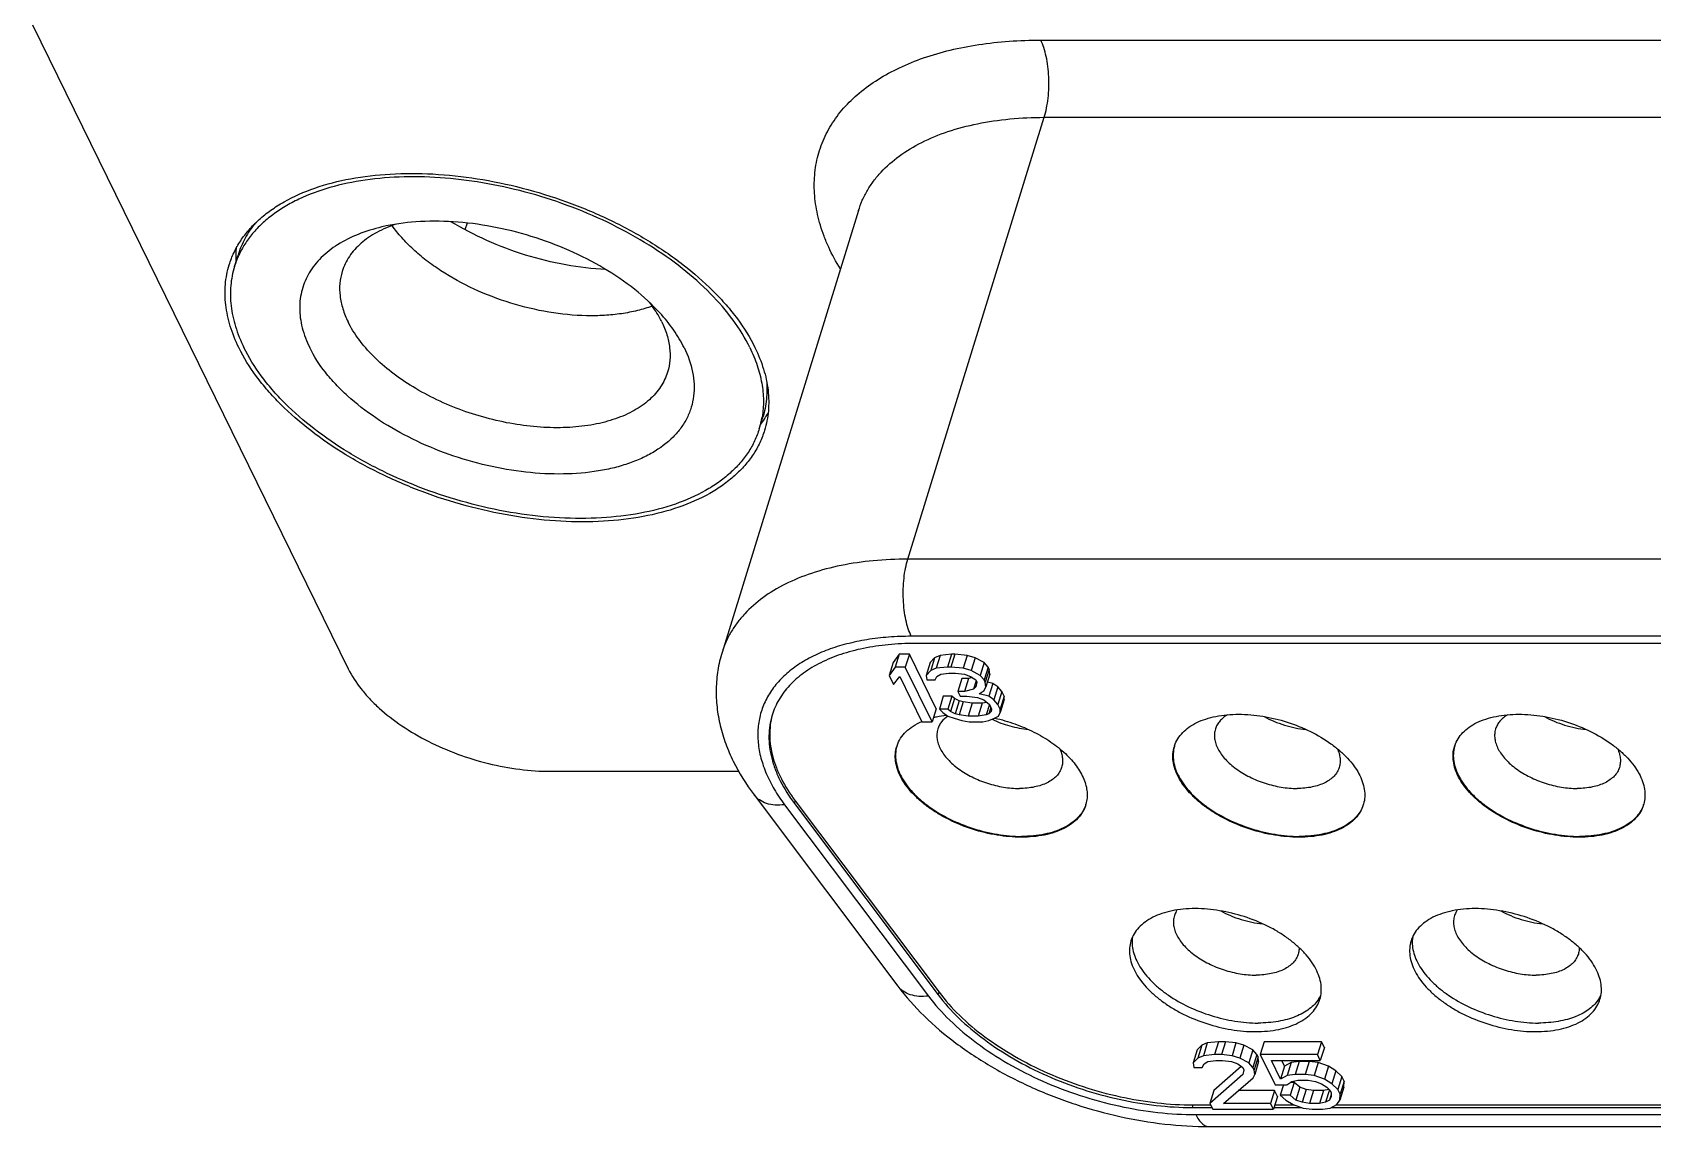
# Model space of a CAD drawing. Extents: x 0 to 420, y 0 to 297.
# Drawn here: x 266.12 to 280.87, y 210.15 to 220.11 of the extents above; entities that cross this region are included whole.
import ezdxf

# ---------------------------------------------------------------- set-up
doc = ezdxf.new("R2010")
doc.units = 0
doc.header["$LTSCALE"] = 23.1
doc.layers.get('0').update_dxf_attribs({"linetype": 'CONTINUOUS'})

msp = doc.modelspace()

# ---------------------------------------------------------------- linework, layer by layer
at = {"color": 7, "linetype": 'CONTINUOUS'}
for p, q in [((266.124, 220.175), (268.999, 214.316)), ((275.302, 220.035), (305.983, 220.035)), ((274.092, 215.314), (275.334, 219.333)), ((275.334, 219.333), (306.014, 219.333)), ((273.643, 218.484), (272.401, 214.466)), ((270.08, 218.371), (270.061, 218.31)), ((267.963, 217.976), (267.996, 218.08)), ((272.74, 216.5), (272.773, 216.604)), ((304.772, 215.314), (274.092, 215.314)), ((304.804, 214.612), (274.123, 214.612)), ((274.013, 214.449), (273.958, 214.375)), ((274.013, 214.449), (273.977, 214.331)), ((274.106, 214.449), (274.013, 214.449)), ((274.106, 214.449), (274.069, 214.331)), ((274.35, 213.952), (274.106, 214.449)), ((304.836, 214.547), (274.155, 214.547)), ((274.336, 214.417), (274.295, 214.375)), ((274.336, 214.417), (274.3, 214.3)), ((274.387, 214.438), (274.336, 214.417)), ((274.387, 214.438), (274.351, 214.321)), ((274.489, 214.449), (274.387, 214.438)), ((274.489, 214.449), (274.453, 214.331)), ((274.52, 214.449), (274.484, 214.331)), ((274.52, 214.449), (274.489, 214.449)), ((274.633, 214.438), (274.52, 214.449)), ((274.633, 214.438), (274.596, 214.321)), ((274.704, 214.417), (274.633, 214.438)), ((274.704, 214.417), (274.668, 214.3)), ((274.787, 214.375), (274.704, 214.417)), ((273.958, 214.375), (273.921, 214.257)), ((273.977, 214.331), (273.921, 214.257)), ((274.069, 214.331), (273.977, 214.331)), ((274.313, 213.834), (274.069, 214.331)), ((274.295, 214.375), (274.259, 214.257)), ((274.3, 214.3), (274.259, 214.257)), ((274.351, 214.321), (274.3, 214.3)), ((274.453, 214.331), (274.351, 214.321)), ((274.356, 214.247), (274.392, 214.268)), ((274.392, 214.268), (274.464, 214.278)), ((274.484, 214.331), (274.453, 214.331)), ((274.464, 214.278), (274.525, 214.278)), ((274.596, 214.321), (274.484, 214.331)), ((274.525, 214.278), (274.607, 214.268)), ((274.668, 214.3), (274.596, 214.321)), ((274.607, 214.268), (274.663, 214.247)), ((274.75, 214.257), (274.668, 214.3)), ((274.787, 214.375), (274.75, 214.257)), ((274.823, 214.332), (274.786, 214.215)), ((274.823, 214.332), (274.787, 214.375)), ((274.833, 214.311), (274.797, 214.194)), ((274.839, 214.269), (274.802, 214.152)), ((274.833, 214.311), (274.823, 214.332)), ((274.839, 214.269), (274.833, 214.311)), ((273.921, 214.257), (273.963, 214.173)), ((273.963, 214.173), (274.019, 214.247)), ((274.019, 214.247), (274.221, 213.834)), ((274.259, 214.257), (274.264, 214.215)), ((274.264, 214.215), (274.341, 214.215)), ((274.341, 214.215), (274.356, 214.247)), ((274.583, 214.227), (274.547, 214.109)), ((274.644, 214.227), (274.583, 214.227)), ((274.644, 214.227), (274.608, 214.109)), ((274.69, 214.13), (274.608, 214.109)), ((274.679, 214.236), (274.644, 214.227)), ((274.663, 214.247), (274.71, 214.215)), ((274.714, 214.207), (274.69, 214.13)), ((274.71, 214.152), (274.69, 214.13)), ((274.71, 214.215), (274.72, 214.194)), ((274.72, 214.194), (274.71, 214.152)), ((274.786, 214.215), (274.75, 214.257)), ((274.797, 214.194), (274.786, 214.215)), ((274.787, 214.12), (274.802, 214.152)), ((274.802, 214.152), (274.797, 214.194)), ((274.865, 214.184), (274.816, 214.196)), ((274.865, 214.184), (274.828, 214.067)), ((274.911, 214.153), (274.865, 214.184)), ((274.911, 214.153), (274.875, 214.035)), ((274.947, 214.11), (274.911, 214.153)), ((274.415, 214.068), (274.379, 213.95)), ((274.492, 214.068), (274.415, 214.068)), ((274.492, 214.068), (274.456, 213.95)), ((274.518, 214.047), (274.481, 213.929)), ((274.518, 214.047), (274.492, 214.068)), ((274.559, 214.026), (274.518, 214.047)), ((274.559, 214.026), (274.523, 213.908)), ((274.547, 214.109), (274.567, 214.067)), ((274.608, 214.109), (274.547, 214.109)), ((274.595, 214.015), (274.558, 213.898)), ((274.595, 214.015), (274.559, 214.026)), ((274.567, 214.067), (274.629, 214.067)), ((274.677, 214.004), (274.595, 214.015)), ((274.629, 214.067), (274.726, 214.056)), ((274.677, 214.004), (274.64, 213.887)), ((274.769, 214.004), (274.677, 214.004)), ((274.726, 214.056), (274.783, 214.035)), ((274.769, 214.004), (274.732, 213.887)), ((274.741, 214.088), (274.787, 214.12)), ((274.828, 214.067), (274.741, 214.088)), ((274.812, 214.011), (274.769, 214.004)), ((274.783, 214.035), (274.834, 213.993)), ((274.834, 213.993), (274.804, 213.898)), ((274.875, 214.035), (274.828, 214.067)), ((274.834, 213.993), (274.855, 213.95)), ((274.911, 213.993), (274.875, 214.035)), ((274.947, 214.11), (274.911, 213.993)), ((274.932, 213.95), (274.911, 213.993)), ((274.968, 214.068), (274.932, 213.95)), ((274.968, 214.036), (274.932, 213.919)), ((274.968, 214.068), (274.947, 214.11)), ((274.968, 214.036), (274.968, 214.068)), ((274.221, 213.834), (274.313, 213.834)), ((274.35, 213.952), (274.313, 213.834)), ((274.379, 213.95), (274.41, 213.919)), ((274.456, 213.95), (274.379, 213.95)), ((274.41, 213.919), (274.456, 213.887)), ((274.481, 213.929), (274.456, 213.95)), ((274.456, 213.887), (274.513, 213.866)), ((274.523, 213.908), (274.481, 213.929)), ((274.513, 213.866), (274.584, 213.845)), ((274.558, 213.898), (274.523, 213.908)), ((274.64, 213.887), (274.558, 213.898)), ((274.584, 213.845), (274.651, 213.834)), ((274.732, 213.887), (274.64, 213.887)), ((274.651, 213.834), (274.774, 213.834)), ((274.804, 213.898), (274.732, 213.887)), ((274.774, 213.834), (274.83, 213.845)), ((274.83, 213.908), (274.804, 213.898)), ((274.847, 213.966), (274.83, 213.908)), ((274.85, 213.929), (274.83, 213.908)), ((274.83, 213.845), (274.881, 213.866)), ((274.855, 213.95), (274.85, 213.929)), ((274.881, 213.866), (274.917, 213.887)), ((274.917, 213.887), (274.932, 213.919)), ((274.932, 213.919), (274.932, 213.95)), ((270.838, 213.384), (272.553, 213.384)), ((272.692, 213.171), (274.001, 211.43)), ((273.06, 213.091), (273.067, 213.115)), ((273.06, 213.091), (274.369, 211.351)), ((273.067, 213.115), (274.376, 211.374)), ((272.97, 213.08), (274.279, 211.339)), ((274.369, 211.351), (274.376, 211.374)), ((276.767, 210.893), (276.727, 210.85)), ((276.767, 210.893), (276.731, 210.775)), ((276.818, 210.914), (276.767, 210.893)), ((276.818, 210.914), (276.782, 210.796)), ((276.92, 210.924), (276.818, 210.914)), ((276.92, 210.924), (276.884, 210.807)), ((276.982, 210.924), (276.92, 210.924)), ((276.982, 210.924), (276.946, 210.807)), ((277.079, 210.914), (276.982, 210.924)), ((277.079, 210.914), (277.043, 210.796)), ((277.151, 210.893), (277.079, 210.914)), ((277.151, 210.893), (277.115, 210.775)), ((277.233, 210.85), (277.151, 210.893)), ((277.335, 210.924), (277.299, 210.807)), ((277.857, 210.924), (277.335, 210.924)), ((277.857, 210.924), (277.821, 210.807)), ((277.883, 210.871), (277.857, 210.924)), ((276.727, 210.85), (276.69, 210.733)), ((276.731, 210.775), (276.69, 210.733)), ((276.69, 210.733), (276.696, 210.69)), ((276.782, 210.796), (276.731, 210.775)), ((276.884, 210.807), (276.782, 210.796)), ((276.788, 210.722), (276.823, 210.743)), ((276.823, 210.743), (276.895, 210.754)), ((276.946, 210.807), (276.884, 210.807)), ((276.895, 210.754), (276.956, 210.754)), ((277.043, 210.796), (276.946, 210.807)), ((276.956, 210.754), (277.038, 210.743)), ((277.038, 210.743), (277.095, 210.722)), ((277.115, 210.775), (277.043, 210.796)), ((277.197, 210.733), (277.115, 210.775)), ((277.233, 210.85), (277.197, 210.733)), ((277.233, 210.69), (277.197, 210.733)), ((277.269, 210.808), (277.233, 210.85)), ((277.269, 210.808), (277.233, 210.69)), ((277.28, 210.787), (277.243, 210.669)), ((277.285, 210.744), (277.249, 210.627)), ((277.28, 210.787), (277.269, 210.808)), ((277.285, 210.744), (277.28, 210.787)), ((277.299, 210.807), (277.434, 210.532)), ((277.821, 210.807), (277.299, 210.807)), ((277.484, 210.585), (277.401, 210.754)), ((277.401, 210.754), (277.846, 210.754)), ((277.521, 210.702), (277.495, 210.754)), ((277.582, 210.734), (277.521, 210.702)), ((277.582, 210.734), (277.546, 210.616)), ((277.653, 210.744), (277.582, 210.734)), ((277.653, 210.744), (277.617, 210.627)), ((277.746, 210.744), (277.653, 210.744)), ((277.746, 210.744), (277.709, 210.627)), ((277.827, 210.734), (277.746, 210.744)), ((277.827, 210.734), (277.791, 210.616)), ((277.846, 210.754), (277.821, 210.807)), ((277.92, 210.702), (277.827, 210.734)), ((277.883, 210.871), (277.846, 210.754)), ((276.696, 210.69), (276.772, 210.69)), ((276.772, 210.69), (276.788, 210.722)), ((277.141, 210.627), (276.841, 210.362)), ((277.127, 210.7), (276.878, 210.48)), ((276.964, 210.362), (277.234, 210.595)), ((277.095, 210.722), (277.141, 210.69)), ((277.141, 210.69), (277.151, 210.669)), ((277.151, 210.669), (277.141, 210.627)), ((277.243, 210.669), (277.233, 210.69)), ((277.234, 210.595), (277.249, 210.627)), ((277.249, 210.627), (277.243, 210.669)), ((277.521, 210.702), (277.484, 210.585)), ((277.546, 210.616), (277.484, 210.585)), ((277.617, 210.627), (277.546, 210.616)), ((277.709, 210.627), (277.617, 210.627)), ((277.791, 210.616), (277.709, 210.627)), ((277.884, 210.585), (277.791, 210.616)), ((277.92, 210.702), (277.884, 210.585)), ((277.95, 210.542), (277.884, 210.585)), ((277.987, 210.66), (277.92, 210.702)), ((277.987, 210.66), (277.95, 210.542)), ((278.043, 210.607), (277.987, 210.66)), ((278.043, 210.607), (278.007, 210.489)), ((278.064, 210.565), (278.043, 210.607)), ((276.878, 210.48), (276.841, 210.362)), ((277.43, 210.48), (277.1, 210.48)), ((277.43, 210.48), (277.394, 210.362)), ((277.456, 210.427), (277.43, 210.48)), ((277.434, 210.532), (277.541, 210.532)), ((277.51, 210.532), (277.48, 210.437)), ((277.48, 210.437), (277.532, 210.394)), ((277.572, 210.437), (277.48, 210.437)), ((277.541, 210.532), (277.587, 210.563)), ((277.609, 210.554), (277.572, 210.437)), ((277.624, 210.394), (277.572, 210.437)), ((277.609, 210.554), (277.573, 210.554)), ((277.587, 210.563), (277.643, 210.574)), ((277.66, 210.512), (277.609, 210.554)), ((277.66, 210.512), (277.624, 210.394)), ((277.643, 210.574), (277.735, 210.574)), ((277.717, 210.491), (277.66, 210.512)), ((277.717, 210.491), (277.68, 210.373)), ((277.783, 210.48), (277.717, 210.491)), ((277.735, 210.574), (277.802, 210.563)), ((277.783, 210.48), (277.747, 210.362)), ((277.875, 210.48), (277.783, 210.48)), ((277.802, 210.563), (277.858, 210.542)), ((277.875, 210.48), (277.839, 210.362)), ((277.858, 210.542), (277.905, 210.511)), ((277.925, 210.489), (277.875, 210.48)), ((277.93, 210.485), (277.895, 210.373)), ((277.905, 210.511), (277.935, 210.479)), ((277.946, 210.443), (277.931, 210.394)), ((277.935, 210.479), (277.946, 210.458)), ((277.946, 210.458), (277.946, 210.426)), ((278.007, 210.489), (277.95, 210.542)), ((278.028, 210.447), (278.007, 210.489)), ((278.059, 210.512), (278.023, 210.394)), ((278.023, 210.394), (278.028, 210.447)), ((278.064, 210.565), (278.028, 210.447)), ((278.059, 210.512), (278.064, 210.565)), ((276.682, 210.326), (276.689, 210.349)), ((276.682, 210.326), (276.859, 210.326)), ((276.689, 210.349), (276.848, 210.349)), ((276.841, 210.362), (276.867, 210.31)), ((276.867, 210.31), (277.42, 210.31)), ((277.394, 210.362), (276.964, 210.362)), ((277.42, 210.31), (277.394, 210.362)), ((277.456, 210.427), (277.42, 210.31)), ((277.425, 210.326), (277.675, 210.326)), ((277.432, 210.349), (277.607, 210.349)), ((277.532, 210.394), (277.599, 210.352)), ((277.599, 210.352), (277.691, 210.32)), ((277.68, 210.373), (277.624, 210.394)), ((277.747, 210.362), (277.68, 210.373)), ((277.691, 210.32), (277.773, 210.31)), ((277.839, 210.362), (277.747, 210.362)), ((277.773, 210.31), (277.865, 210.31)), ((277.895, 210.373), (277.839, 210.362)), ((277.865, 210.31), (277.937, 210.32)), ((277.931, 210.394), (277.895, 210.373)), ((277.946, 210.426), (277.931, 210.394)), ((277.937, 210.32), (277.998, 210.352)), ((277.947, 210.326), (305.124, 210.326)), ((277.993, 210.349), (305.112, 210.349)), ((277.998, 210.352), (278.023, 210.394)), ((276.713, 210.261), (306.485, 210.261)), ((276.834, 210.152), (306.606, 210.152))]:
    msp.add_line(p, q, dxfattribs=at)
for centre, radius, start, end in [((268.867, 218.05), 0.892, 174.0167, 181.9875), ((268.751, 217.732), 0.825, 155.2934, 162.814), ((272.026, 217.076), 0.904, 323.6878, 331.5979), ((271.952, 216.743), 0.825, 342.843, 350.3985), ((274.273, 213.523), 0.295, 161.2369, 162.8271), ((276.8, 213.523), 0.295, 161.2369, 162.8271), ((279.35, 213.523), 0.295, 161.2369, 162.8271), ((275.429, 213.165), 0.295, 342.8274, 344.4161), ((277.955, 213.165), 0.295, 342.8274, 344.4161), ((280.506, 213.165), 0.295, 342.8274, 344.4161), ((277.574, 211.48), 0.307, 327.5492, 334.6424), ((280.124, 211.48), 0.307, 327.5492, 334.6424)]:
    msp.add_arc(centre, radius, start, end, dxfattribs=at)
for points, knots in [([(273.478, 217.954), (273.438, 218.018), (273.386, 218.116), (273.329, 218.25), (273.285, 218.381), (273.248, 218.543), (273.235, 218.735), (273.255, 218.922), (273.307, 219.1), (273.391, 219.267), (273.506, 219.421), (273.65, 219.56), (273.822, 219.684), (274.019, 219.79), (274.239, 219.879), (274.481, 219.949), (274.741, 219.999), (275.017, 220.029), (275.206, 220.035), (275.302, 220.035)], [0, 0, 0, 0, 0.063878, 0.094415, 0.124069, 0.180952, 0.23524, 0.287826, 0.339768, 0.392189, 0.446165, 0.502618, 0.562259, 0.625569, 0.692807, 0.764038, 0.839159, 0.917931, 1, 1, 1, 1]), ([(275.334, 219.333), (275.342, 219.36), (275.356, 219.417), (275.37, 219.508), (275.377, 219.603), (275.376, 219.7), (275.368, 219.795), (275.353, 219.884), (275.332, 219.964), (275.313, 220.013), (275.302, 220.035)], [0, 0, 0, 0, 0.118605, 0.247396, 0.382393, 0.519246, 0.6535, 0.78085, 0.897404, 1, 1, 1, 1]), ([(273.643, 218.484), (273.653, 218.516), (273.676, 218.579), (273.723, 218.67), (273.78, 218.755), (273.872, 218.865), (274.015, 218.99), (274.222, 219.113), (274.462, 219.211), (274.731, 219.281), (275.025, 219.324), (275.229, 219.333), (275.334, 219.333)], [0, 0, 0, 0, 0.049676, 0.099808, 0.150831, 0.203142, 0.312834, 0.431094, 0.559022, 0.696867, 0.844188, 1, 1, 1, 1]), ([(267.916, 217.991), (267.927, 218.029), (267.957, 218.105), (268.018, 218.213), (268.095, 218.313), (268.187, 218.406), (268.294, 218.491), (268.46, 218.595), (268.701, 218.701), (269.027, 218.784), (269.389, 218.825), (269.776, 218.824), (270.178, 218.781), (270.585, 218.696), (270.985, 218.572), (271.369, 218.412), (271.725, 218.221), (272.045, 218.003), (272.278, 217.801), (272.438, 217.63), (272.572, 217.464), (272.656, 217.33), (272.701, 217.238)], [0, 0, 0, 0, 0.021458, 0.043212, 0.065539, 0.08868, 0.112831, 0.138139, 0.192517, 0.252156, 0.316758, 0.385603, 0.457676, 0.531759, 0.606521, 0.680593, 0.752645, 0.82146, 0.886024, 0.916493, 0.945663, 1, 1, 1, 1]), ([(272.655, 217.238), (272.612, 217.325), (272.504, 217.499), (272.295, 217.74), (272.037, 217.969), (271.736, 218.178), (271.401, 218.364), (271.039, 218.521), (270.659, 218.646), (270.272, 218.735), (269.887, 218.786), (269.513, 218.798), (269.161, 218.77), (268.838, 218.704), (268.595, 218.615), (268.425, 218.525), (268.313, 218.45), (268.213, 218.368), (268.127, 218.278), (268.056, 218.182), (268.018, 218.112), (268.002, 218.077)], [0, 0, 0, 0, 0.05377, 0.112606, 0.176252, 0.244064, 0.315114, 0.388284, 0.462344, 0.536012, 0.608029, 0.677226, 0.742591, 0.803358, 0.859103, 0.885113, 0.909933, 0.933664, 0.956452, 0.978487, 1, 1, 1, 1]), ([(268.155, 218.373), (268.119, 218.33), (268.056, 218.237), (268.012, 218.133), (267.996, 218.08)], [0, 0, 0, 0, 0.506513, 1, 1, 1, 1]), ([(269.305, 218.336), (269.231, 218.318), (269.092, 218.276), (268.904, 218.183), (268.775, 218.083), (268.693, 217.992), (268.643, 217.921), (268.604, 217.845), (268.577, 217.765), (268.56, 217.682), (268.555, 217.596), (268.561, 217.508), (268.585, 217.385), (268.619, 217.296), (268.648, 217.238)], [0, 0, 0, 0, 0.150435, 0.287829, 0.413234, 0.472339, 0.529625, 0.5857, 0.64124, 0.696955, 0.753543, 0.811651, 0.87184, 1, 1, 1, 1]), ([(269.437, 218.362), (269.376, 218.342), (269.288, 218.305), (269.183, 218.241), (269.115, 218.189), (269.057, 218.132), (269.008, 218.069), (268.97, 218.002), (268.951, 217.955), (268.944, 217.931)], [0, 0, 0, 0, 0.283602, 0.415341, 0.540855, 0.660912, 0.776556, 0.889085, 1, 1, 1, 1]), ([(271.835, 217.554), (271.765, 217.631), (271.604, 217.778), (271.325, 217.968), (271.008, 218.129), (270.667, 218.257), (270.313, 218.344), (269.96, 218.39), (269.623, 218.39), (269.407, 218.36), (269.305, 218.336)], [0, 0, 0, 0, 0.113719, 0.236808, 0.366645, 0.5, 0.633355, 0.763192, 0.886282, 1, 1, 1, 1]), ([(271.766, 217.616), (271.722, 217.6), (271.63, 217.572), (271.484, 217.544), (271.328, 217.529), (271.107, 217.525), (270.819, 217.554), (270.475, 217.636), (270.145, 217.762), (269.891, 217.901), (269.71, 218.029), (269.59, 218.129), (269.486, 218.235), (269.425, 218.31), (269.398, 218.348)], [0, 0, 0, 0, 0.053422, 0.110149, 0.169952, 0.232485, 0.36382, 0.49998, 0.636143, 0.767486, 0.830025, 0.889836, 0.94657, 1, 1, 1, 1]), ([(271.343, 217.948), (271.221, 217.954), (270.974, 217.984), (270.61, 218.073), (270.259, 218.205), (270.039, 218.32), (269.934, 218.383)], [0, 0, 0, 0, 0.246358, 0.499988, 0.753624, 1, 1, 1, 1]), ([(268.003, 217.238), (267.972, 217.301), (267.921, 217.428), (267.885, 217.592), (267.876, 217.72), (267.879, 217.813), (267.892, 217.903), (267.907, 217.962), (267.916, 217.991)], [0, 0, 0, 0, 0.271411, 0.52519, 0.646947, 0.766119, 0.883512, 1, 1, 1, 1]), ([(267.963, 217.976), (267.955, 217.948), (267.94, 217.89), (267.924, 217.771), (267.927, 217.615), (267.969, 217.424), (268.019, 217.3), (268.049, 217.238)], [0, 0, 0, 0, 0.116523, 0.233953, 0.474648, 0.728505, 1, 1, 1, 1]), ([(268.944, 217.931), (268.933, 217.896), (268.918, 217.822), (268.921, 217.706), (268.947, 217.588), (268.978, 217.511), (268.997, 217.473)], [0, 0, 0, 0, 0.233696, 0.474472, 0.728413, 1, 1, 1, 1]), ([(271.852, 217.473), (271.845, 217.488), (271.812, 217.55), (271.773, 217.609), (271.74, 217.651)], [0, 0, 0, 0, 0.240115, 1, 1, 1, 1]), ([(272.056, 217.238), (272.029, 217.293), (271.962, 217.404), (271.881, 217.504), (271.835, 217.554)], [0, 0, 0, 0, 0.480281, 1, 1, 1, 1]), ([(271.905, 217.015), (271.898, 216.992), (271.88, 216.946), (271.843, 216.881), (271.796, 216.819), (271.72, 216.742), (271.6, 216.659), (271.428, 216.584), (271.23, 216.533), (271.01, 216.508), (270.775, 216.509), (270.53, 216.535), (270.283, 216.587), (270.039, 216.662), (269.806, 216.759), (269.59, 216.875), (269.395, 217.008), (269.228, 217.153), (269.094, 217.306), (269.024, 217.417), (268.997, 217.473)], [0, 0, 0, 0, 0.02146, 0.043217, 0.065547, 0.08869, 0.138082, 0.192466, 0.252112, 0.316721, 0.385574, 0.457655, 0.531747, 0.606517, 0.680598, 0.752658, 0.821481, 0.886052, 0.945657, 1, 1, 1, 1]), ([(271.852, 217.473), (271.871, 217.435), (271.902, 217.358), (271.928, 217.24), (271.93, 217.124), (271.916, 217.05), (271.905, 217.015)], [0, 0, 0, 0, 0.271587, 0.525528, 0.766304, 1, 1, 1, 1]), ([(272.788, 216.485), (272.776, 216.447), (272.747, 216.371), (272.686, 216.263), (272.609, 216.163), (272.516, 216.07), (272.409, 215.985), (272.244, 215.881), (272.002, 215.775), (271.676, 215.692), (271.315, 215.651), (270.928, 215.652), (270.526, 215.695), (270.119, 215.78), (269.718, 215.904), (269.335, 216.064), (268.978, 216.255), (268.659, 216.473), (268.426, 216.675), (268.266, 216.846), (268.132, 217.012), (268.048, 217.146), (268.003, 217.238)], [0, 0, 0, 0, 0.021458, 0.043212, 0.065539, 0.08868, 0.112831, 0.138139, 0.192517, 0.252156, 0.316758, 0.385603, 0.457676, 0.531759, 0.606521, 0.680593, 0.752645, 0.82146, 0.886024, 0.916493, 0.945663, 1, 1, 1, 1]), ([(272.74, 216.5), (272.729, 216.462), (272.7, 216.388), (272.64, 216.282), (272.565, 216.184), (272.474, 216.093), (272.369, 216.009), (272.207, 215.907), (271.97, 215.804), (271.65, 215.723), (271.296, 215.682), (270.917, 215.683), (270.522, 215.725), (270.124, 215.809), (269.731, 215.93), (269.355, 216.087), (269.005, 216.274), (268.692, 216.488), (268.463, 216.686), (268.307, 216.853), (268.175, 217.017), (268.093, 217.148), (268.049, 217.238)], [0, 0, 0, 0, 0.021458, 0.043212, 0.065539, 0.08868, 0.112831, 0.138138, 0.192517, 0.252156, 0.316757, 0.385603, 0.457675, 0.531758, 0.60652, 0.680593, 0.752644, 0.82146, 0.886024, 0.916493, 0.945663, 1, 1, 1, 1]), ([(272.056, 217.238), (272.091, 217.167), (272.131, 217.056), (272.149, 216.906), (272.145, 216.798), (272.124, 216.695), (272.085, 216.597), (272.029, 216.506), (271.93, 216.391), (271.801, 216.296), (271.651, 216.221), (271.524, 216.173), (271.385, 216.135), (271.182, 216.098), (270.909, 216.081), (270.567, 216.104), (270.218, 216.169), (269.873, 216.275), (269.547, 216.417), (269.251, 216.589), (269.033, 216.757), (268.885, 216.901), (268.762, 217.043), (268.687, 217.158), (268.648, 217.238)], [0, 0, 0, 0, 0.051033, 0.074742, 0.09761, 0.120028, 0.142428, 0.165243, 0.188869, 0.239672, 0.267364, 0.296677, 0.327623, 0.36015, 0.429469, 0.503441, 0.580386, 0.658375, 0.735402, 0.809533, 0.879072, 0.911727, 0.942806, 1, 1, 1, 1]), ([(272.655, 217.238), (272.68, 217.185), (272.724, 217.08), (272.766, 216.918), (272.782, 216.76), (272.774, 216.656), (272.766, 216.606)], [0, 0, 0, 0, 0.26968, 0.524146, 0.766282, 1, 1, 1, 1]), ([(272.701, 217.238), (272.731, 217.175), (272.783, 217.049), (272.819, 216.884), (272.827, 216.756), (272.824, 216.663), (272.812, 216.573), (272.797, 216.514), (272.788, 216.485)], [0, 0, 0, 0, 0.271411, 0.52519, 0.646947, 0.766119, 0.883512, 1, 1, 1, 1]), ([(272.806, 216.939), (272.811, 216.882), (272.811, 216.769), (272.789, 216.657), (272.773, 216.604)], [0, 0, 0, 0, 0.506613, 1, 1, 1, 1]), ([(274.092, 215.314), (273.987, 215.314), (273.783, 215.305), (273.489, 215.263), (273.22, 215.192), (272.98, 215.095), (272.774, 214.972), (272.631, 214.847), (272.538, 214.737), (272.481, 214.651), (272.434, 214.561), (272.411, 214.498), (272.401, 214.466)], [0, 0, 0, 0, 0.155812, 0.303133, 0.440978, 0.568906, 0.687166, 0.796858, 0.849169, 0.900192, 0.950324, 1, 1, 1, 1]), ([(274.123, 214.612), (274.113, 214.634), (274.094, 214.683), (274.072, 214.763), (274.058, 214.852), (274.05, 214.947), (274.049, 215.044), (274.056, 215.139), (274.069, 215.23), (274.084, 215.287), (274.092, 215.314)], [0, 0, 0, 0, 0.102596, 0.21915, 0.3465, 0.480754, 0.617607, 0.752604, 0.881395, 1, 1, 1, 1]), ([(274.123, 214.612), (274.054, 214.612), (273.919, 214.607), (273.723, 214.584), (273.538, 214.546), (273.368, 214.494), (273.238, 214.437), (273.143, 214.385), (273.058, 214.33), (272.963, 214.254), (272.868, 214.149), (272.797, 214.034), (272.748, 213.91), (272.725, 213.779), (272.726, 213.642), (272.752, 213.501), (272.802, 213.359), (272.875, 213.216), (272.936, 213.125), (272.97, 213.08)], [0, 0, 0, 0, 0.081619, 0.159744, 0.233993, 0.304118, 0.370041, 0.401473, 0.431921, 0.490052, 0.545099, 0.597959, 0.649752, 0.701717, 0.755074, 0.810889, 0.869988, 0.932927, 1, 1, 1, 1]), ([(272.401, 214.466), (272.384, 214.412), (272.359, 214.303), (272.344, 214.135), (272.352, 213.966), (272.382, 213.798), (272.432, 213.633), (272.525, 213.418), (272.62, 213.266), (272.692, 213.171)], [0, 0, 0, 0, 0.121811, 0.243803, 0.366212, 0.489405, 0.613858, 0.740124, 1, 1, 1, 1]), ([(274.155, 214.547), (274.075, 214.547), (273.918, 214.54), (273.693, 214.507), (273.486, 214.453), (273.302, 214.378), (273.144, 214.284), (273.034, 214.188), (272.963, 214.104), (272.919, 214.038), (272.883, 213.968), (272.865, 213.92), (272.858, 213.896)], [0, 0, 0, 0, 0.155812, 0.303133, 0.440978, 0.568906, 0.687166, 0.796858, 0.849169, 0.900192, 0.950324, 1, 1, 1, 1]), ([(268.999, 214.316), (269.031, 214.252), (269.092, 214.158), (269.192, 214.043), (269.312, 213.926), (269.488, 213.79), (269.728, 213.65), (269.993, 213.536), (270.272, 213.45), (270.556, 213.397), (270.746, 213.384), (270.838, 213.384)], [0, 0, 0, 0, 0.100247, 0.154721, 0.211956, 0.333842, 0.463775, 0.598784, 0.735481, 0.870345, 1, 1, 1, 1]), ([(272.858, 213.896), (272.848, 213.865), (272.834, 213.802), (272.826, 213.705), (272.832, 213.604), (272.851, 213.502), (272.884, 213.399), (272.947, 213.257), (273.011, 213.156), (273.06, 213.091)], [0, 0, 0, 0, 0.111222, 0.224016, 0.339845, 0.459984, 0.58546, 0.71704, 1, 1, 1, 1]), ([(272.858, 213.896), (272.85, 213.866), (272.838, 213.804), (272.833, 213.709), (272.841, 213.612), (272.862, 213.513), (272.895, 213.413), (272.957, 213.275), (273.02, 213.178), (273.067, 213.115)], [0, 0, 0, 0, 0.111041, 0.223927, 0.339994, 0.460392, 0.586047, 0.717646, 1, 1, 1, 1]), ([(273.994, 213.617), (274.002, 213.641), (274.024, 213.687), (274.074, 213.747), (274.14, 213.799), (274.192, 213.826), (274.219, 213.838)], [0, 0, 0, 0, 0.22844, 0.466893, 0.72254, 1, 1, 1, 1]), ([(274.325, 213.874), (274.334, 213.876), (274.374, 213.886), (274.413, 213.892), (274.444, 213.896)], [0, 0, 0, 0, 0.242732, 1, 1, 1, 1]), ([(274.456, 213.886), (274.435, 213.872), (274.405, 213.845), (274.378, 213.803), (274.368, 213.78), (274.365, 213.769)], [0, 0, 0, 0, 0.519083, 0.762228, 1, 1, 1, 1]), ([(274.859, 213.857), (274.911, 213.832), (275.019, 213.792), (275.132, 213.77), (275.189, 213.765)], [0, 0, 0, 0, 0.502434, 1, 1, 1, 1]), ([(274.884, 213.868), (274.946, 213.854), (275.067, 213.819), (275.239, 213.746), (275.394, 213.656), (275.506, 213.567), (275.581, 213.49), (275.641, 213.416), (275.687, 213.336), (275.715, 213.255), (275.725, 213.197), (275.725, 213.14), (275.718, 213.104), (275.713, 213.086)], [0, 0, 0, 0, 0.152443, 0.30328, 0.44811, 0.583104, 0.646054, 0.705634, 0.814345, 0.864008, 0.911028, 0.956074, 1, 1, 1, 1]), ([(276.52, 213.617), (276.527, 213.639), (276.548, 213.682), (276.593, 213.739), (276.651, 213.788), (276.723, 213.83), (276.805, 213.862), (276.897, 213.886), (276.998, 213.9), (277.067, 213.903), (277.103, 213.903)], [0, 0, 0, 0, 0.099585, 0.202987, 0.313004, 0.431552, 0.559634, 0.697455, 0.844564, 1, 1, 1, 1]), ([(277.002, 213.899), (276.988, 213.891), (276.963, 213.873), (276.931, 213.842), (276.906, 213.807), (276.895, 213.782), (276.891, 213.769)], [0, 0, 0, 0, 0.270698, 0.52444, 0.765593, 1, 1, 1, 1]), ([(277.103, 213.903), (277.176, 213.903), (277.326, 213.89), (277.546, 213.837), (277.756, 213.753), (277.914, 213.659), (278.023, 213.573), (278.093, 213.506), (278.152, 213.437), (278.198, 213.365), (278.23, 213.293), (278.249, 213.222), (278.253, 213.152), (278.246, 213.107), (278.24, 213.086)], [0, 0, 0, 0, 0.141268, 0.288464, 0.435216, 0.575212, 0.641007, 0.703242, 0.76157, 0.815855, 0.866221, 0.913111, 0.957325, 1, 1, 1, 1]), ([(277.335, 213.882), (277.364, 213.866), (277.424, 213.837), (277.519, 213.803), (277.617, 213.778), (277.683, 213.768), (277.716, 213.765)], [0, 0, 0, 0, 0.247494, 0.499978, 0.752474, 1, 1, 1, 1]), ([(279.071, 213.617), (279.078, 213.639), (279.098, 213.682), (279.143, 213.739), (279.202, 213.788), (279.273, 213.83), (279.355, 213.862), (279.448, 213.886), (279.548, 213.9), (279.618, 213.903), (279.653, 213.903)], [0, 0, 0, 0, 0.099585, 0.202987, 0.313004, 0.431552, 0.559634, 0.697455, 0.844564, 1, 1, 1, 1]), ([(279.552, 213.899), (279.539, 213.891), (279.513, 213.873), (279.481, 213.842), (279.457, 213.807), (279.446, 213.782), (279.442, 213.769)], [0, 0, 0, 0, 0.270698, 0.52444, 0.765593, 1, 1, 1, 1]), ([(279.653, 213.903), (279.727, 213.903), (279.876, 213.89), (280.097, 213.837), (280.306, 213.753), (280.464, 213.659), (280.574, 213.573), (280.644, 213.506), (280.702, 213.437), (280.748, 213.365), (280.781, 213.293), (280.799, 213.222), (280.803, 213.152), (280.796, 213.107), (280.79, 213.086)], [0, 0, 0, 0, 0.141268, 0.288464, 0.435216, 0.575212, 0.641007, 0.703242, 0.76157, 0.815855, 0.866221, 0.913111, 0.957325, 1, 1, 1, 1]), ([(279.886, 213.882), (279.915, 213.866), (279.975, 213.837), (280.07, 213.803), (280.167, 213.778), (280.233, 213.768), (280.266, 213.765)], [0, 0, 0, 0, 0.247494, 0.499978, 0.752474, 1, 1, 1, 1]), ([(274.365, 213.769), (274.36, 213.755), (274.355, 213.725), (274.357, 213.68), (274.368, 213.632), (274.388, 213.585), (274.418, 213.538), (274.456, 213.492), (274.502, 213.447), (274.573, 213.39), (274.677, 213.328), (274.816, 213.272), (274.961, 213.237), (275.06, 213.228), (275.108, 213.228)], [0, 0, 0, 0, 0.042685, 0.086774, 0.133457, 0.183586, 0.237647, 0.295793, 0.357905, 0.423643, 0.563718, 0.710759, 0.85835, 1, 1, 1, 1]), ([(276.891, 213.769), (276.887, 213.755), (276.881, 213.725), (276.883, 213.68), (276.894, 213.632), (276.915, 213.585), (276.944, 213.538), (276.982, 213.492), (277.028, 213.447), (277.1, 213.39), (277.204, 213.328), (277.342, 213.272), (277.488, 213.237), (277.586, 213.228), (277.635, 213.228)], [0, 0, 0, 0, 0.042685, 0.086774, 0.133457, 0.183586, 0.237647, 0.295793, 0.357905, 0.423643, 0.563718, 0.710759, 0.85835, 1, 1, 1, 1]), ([(279.442, 213.769), (279.437, 213.755), (279.432, 213.725), (279.433, 213.68), (279.445, 213.632), (279.465, 213.585), (279.495, 213.538), (279.533, 213.492), (279.578, 213.447), (279.65, 213.39), (279.754, 213.328), (279.893, 213.272), (280.038, 213.237), (280.137, 213.228), (280.185, 213.228)], [0, 0, 0, 0, 0.042685, 0.086774, 0.133457, 0.183586, 0.237647, 0.295793, 0.357905, 0.423643, 0.563718, 0.710759, 0.85835, 1, 1, 1, 1]), ([(275.126, 212.785), (275.052, 212.785), (274.901, 212.798), (274.679, 212.852), (274.501, 212.924), (274.37, 212.996), (274.28, 213.055), (274.2, 213.119), (274.13, 213.187), (274.072, 213.257), (274.027, 213.329), (273.996, 213.402), (273.979, 213.473), (273.976, 213.544), (273.985, 213.588), (273.991, 213.61)], [0, 0, 0, 0, 0.141634, 0.289207, 0.43623, 0.50756, 0.576408, 0.642139, 0.704243, 0.762382, 0.816436, 0.866559, 0.913237, 0.95732, 1, 1, 1, 1]), ([(273.991, 213.61), (273.985, 213.588), (273.978, 213.543), (273.982, 213.474), (274.001, 213.402), (274.033, 213.33), (274.079, 213.259), (274.138, 213.189), (274.207, 213.122), (274.317, 213.036), (274.475, 212.943), (274.685, 212.859), (274.905, 212.806), (275.055, 212.792), (275.128, 212.792)], [0, 0, 0, 0, 0.042675, 0.086888, 0.133778, 0.184143, 0.238427, 0.296755, 0.358989, 0.424784, 0.56478, 0.711533, 0.85873, 1, 1, 1, 1]), ([(275.474, 213.59), (275.481, 213.576), (275.492, 213.548), (275.501, 213.504), (275.502, 213.461), (275.496, 213.433), (275.492, 213.42)], [0, 0, 0, 0, 0.270795, 0.524559, 0.76567, 1, 1, 1, 1]), ([(277.652, 212.785), (277.578, 212.785), (277.427, 212.798), (277.205, 212.852), (277.028, 212.924), (276.896, 212.996), (276.807, 213.055), (276.726, 213.119), (276.657, 213.187), (276.599, 213.257), (276.554, 213.329), (276.522, 213.402), (276.505, 213.473), (276.503, 213.544), (276.511, 213.588), (276.518, 213.61)], [0, 0, 0, 0, 0.141634, 0.289207, 0.43623, 0.50756, 0.576408, 0.642139, 0.704243, 0.762382, 0.816436, 0.866559, 0.913237, 0.95732, 1, 1, 1, 1]), ([(276.518, 213.61), (276.512, 213.588), (276.505, 213.543), (276.509, 213.474), (276.527, 213.402), (276.56, 213.33), (276.606, 213.259), (276.664, 213.189), (276.734, 213.122), (276.843, 213.036), (277.002, 212.943), (277.211, 212.859), (277.431, 212.806), (277.581, 212.792), (277.654, 212.792)], [0, 0, 0, 0, 0.042675, 0.086888, 0.133778, 0.184143, 0.238427, 0.296755, 0.358989, 0.424784, 0.56478, 0.711533, 0.85873, 1, 1, 1, 1]), ([(278, 213.59), (278.007, 213.576), (278.018, 213.548), (278.027, 213.504), (278.028, 213.461), (278.023, 213.433), (278.019, 213.42)], [0, 0, 0, 0, 0.270795, 0.524559, 0.76567, 1, 1, 1, 1]), ([(280.202, 212.785), (280.129, 212.785), (279.978, 212.798), (279.756, 212.852), (279.578, 212.924), (279.447, 212.996), (279.357, 213.055), (279.277, 213.119), (279.207, 213.187), (279.149, 213.257), (279.104, 213.329), (279.073, 213.402), (279.055, 213.473), (279.053, 213.544), (279.061, 213.588), (279.068, 213.61)], [0, 0, 0, 0, 0.141634, 0.289207, 0.43623, 0.50756, 0.576408, 0.642139, 0.704243, 0.762382, 0.816436, 0.866559, 0.913237, 0.95732, 1, 1, 1, 1]), ([(279.068, 213.61), (279.062, 213.588), (279.055, 213.543), (279.059, 213.474), (279.078, 213.402), (279.11, 213.33), (279.156, 213.259), (279.214, 213.189), (279.284, 213.122), (279.394, 213.036), (279.552, 212.943), (279.762, 212.859), (279.982, 212.806), (280.132, 212.792), (280.205, 212.792)], [0, 0, 0, 0, 0.042675, 0.086888, 0.133778, 0.184143, 0.238427, 0.296755, 0.358989, 0.424784, 0.56478, 0.711533, 0.85873, 1, 1, 1, 1]), ([(280.551, 213.59), (280.558, 213.576), (280.569, 213.548), (280.578, 213.504), (280.578, 213.461), (280.573, 213.433), (280.569, 213.42)], [0, 0, 0, 0, 0.270795, 0.524559, 0.76567, 1, 1, 1, 1]), ([(275.492, 213.42), (275.488, 213.406), (275.475, 213.377), (275.446, 213.339), (275.408, 213.306), (275.361, 213.278), (275.306, 213.256), (275.222, 213.234), (275.155, 213.228), (275.108, 213.228)], [0, 0, 0, 0, 0.099709, 0.202964, 0.312734, 0.431077, 0.559095, 0.697037, 1, 1, 1, 1]), ([(278.019, 213.42), (278.014, 213.406), (278.001, 213.377), (277.972, 213.339), (277.934, 213.306), (277.887, 213.278), (277.833, 213.256), (277.749, 213.234), (277.681, 213.228), (277.635, 213.228)], [0, 0, 0, 0, 0.099709, 0.202964, 0.312734, 0.431077, 0.559095, 0.697037, 1, 1, 1, 1]), ([(280.569, 213.42), (280.565, 213.406), (280.552, 213.377), (280.523, 213.339), (280.484, 213.306), (280.438, 213.278), (280.383, 213.256), (280.299, 213.234), (280.232, 213.228), (280.185, 213.228)], [0, 0, 0, 0, 0.099709, 0.202964, 0.312734, 0.431077, 0.559095, 0.697037, 1, 1, 1, 1]), ([(272.97, 213.08), (272.942, 213.076), (272.886, 213.074), (272.807, 213.088), (272.75, 213.115), (272.714, 213.145), (272.699, 213.162), (272.692, 213.171)], [0, 0, 0, 0, 0.283264, 0.540925, 0.776587, 0.889152, 1, 1, 1, 1]), ([(275.711, 213.078), (275.704, 213.056), (275.685, 213.012), (275.64, 212.954), (275.582, 212.903), (275.51, 212.861), (275.427, 212.827), (275.334, 212.802), (275.232, 212.788), (275.162, 212.785), (275.126, 212.785)], [0, 0, 0, 0, 0.099671, 0.202887, 0.312614, 0.430912, 0.558881, 0.69677, 0.844137, 1, 1, 1, 1]), ([(275.711, 213.078), (275.703, 213.057), (275.683, 213.014), (275.638, 212.957), (275.579, 212.908), (275.508, 212.866), (275.426, 212.833), (275.334, 212.81), (275.233, 212.795), (275.164, 212.792), (275.128, 212.792)], [0, 0, 0, 0, 0.099585, 0.202987, 0.313003, 0.431549, 0.559631, 0.697453, 0.844562, 1, 1, 1, 1]), ([(278.237, 213.078), (278.23, 213.056), (278.211, 213.012), (278.167, 212.954), (278.108, 212.903), (278.037, 212.861), (277.954, 212.827), (277.861, 212.802), (277.759, 212.788), (277.688, 212.785), (277.652, 212.785)], [0, 0, 0, 0, 0.099671, 0.202887, 0.312614, 0.430912, 0.558881, 0.69677, 0.844137, 1, 1, 1, 1]), ([(278.237, 213.078), (278.23, 213.057), (278.21, 213.014), (278.165, 212.957), (278.106, 212.908), (278.035, 212.866), (277.952, 212.833), (277.86, 212.81), (277.76, 212.795), (277.69, 212.792), (277.654, 212.792)], [0, 0, 0, 0, 0.099585, 0.202987, 0.313003, 0.431549, 0.559631, 0.697453, 0.844562, 1, 1, 1, 1]), ([(280.788, 213.078), (280.781, 213.056), (280.762, 213.012), (280.717, 212.954), (280.659, 212.903), (280.587, 212.861), (280.504, 212.827), (280.411, 212.802), (280.309, 212.788), (280.239, 212.785), (280.202, 212.785)], [0, 0, 0, 0, 0.099671, 0.202887, 0.312614, 0.430912, 0.558881, 0.69677, 0.844137, 1, 1, 1, 1]), ([(280.788, 213.078), (280.78, 213.057), (280.76, 213.014), (280.715, 212.957), (280.656, 212.908), (280.585, 212.866), (280.503, 212.833), (280.411, 212.81), (280.31, 212.795), (280.241, 212.792), (280.205, 212.792)], [0, 0, 0, 0, 0.099585, 0.202987, 0.313003, 0.431549, 0.559631, 0.697453, 0.844562, 1, 1, 1, 1]), ([(276.708, 212.135), (276.672, 212.135), (276.601, 212.132), (276.499, 212.117), (276.406, 212.093), (276.323, 212.059), (276.252, 212.016), (276.193, 211.965), (276.149, 211.907), (276.129, 211.863), (276.123, 211.841)], [0, 0, 0, 0, 0.155863, 0.30323, 0.441119, 0.569088, 0.687386, 0.797113, 0.900329, 1, 1, 1, 1]), ([(276.518, 212.071), (276.514, 212.057), (276.508, 212.027), (276.51, 211.982), (276.521, 211.934), (276.542, 211.887), (276.571, 211.84), (276.609, 211.794), (276.655, 211.749), (276.727, 211.692), (276.831, 211.63), (276.969, 211.574), (277.114, 211.539), (277.213, 211.53), (277.262, 211.53)], [0, 0, 0, 0, 0.042685, 0.086774, 0.133457, 0.183586, 0.237647, 0.295793, 0.357905, 0.423643, 0.563718, 0.710759, 0.85835, 1, 1, 1, 1]), ([(276.543, 212.123), (276.54, 212.119), (276.53, 212.102), (276.522, 212.085), (276.518, 212.071)], [0, 0, 0, 0, 0.253438, 1, 1, 1, 1]), ([(277.842, 211.31), (277.849, 211.331), (277.857, 211.376), (277.855, 211.446), (277.838, 211.518), (277.806, 211.59), (277.761, 211.662), (277.703, 211.733), (277.634, 211.8), (277.553, 211.864), (277.464, 211.924), (277.332, 211.996), (277.155, 212.067), (276.933, 212.121), (276.782, 212.135), (276.708, 212.135)], [0, 0, 0, 0, 0.04268, 0.086763, 0.133441, 0.183564, 0.237618, 0.295757, 0.357861, 0.423592, 0.49244, 0.56377, 0.710793, 0.858366, 1, 1, 1, 1]), ([(276.94, 212.114), (276.969, 212.098), (277.03, 212.069), (277.124, 212.035), (277.222, 212.01), (277.288, 211.999), (277.321, 211.996)], [0, 0, 0, 0, 0.247494, 0.499978, 0.752474, 1, 1, 1, 1]), ([(279.257, 212.135), (279.221, 212.135), (279.151, 212.132), (279.049, 212.117), (278.956, 212.093), (278.873, 212.059), (278.801, 212.016), (278.743, 211.965), (278.698, 211.907), (278.679, 211.863), (278.672, 211.841)], [0, 0, 0, 0, 0.155863, 0.30323, 0.441119, 0.569088, 0.687386, 0.797113, 0.900329, 1, 1, 1, 1]), ([(279.068, 212.071), (279.063, 212.057), (279.058, 212.027), (279.059, 211.982), (279.071, 211.934), (279.091, 211.887), (279.121, 211.84), (279.159, 211.794), (279.204, 211.749), (279.276, 211.692), (279.38, 211.63), (279.519, 211.574), (279.664, 211.539), (279.763, 211.53), (279.811, 211.53)], [0, 0, 0, 0, 0.042685, 0.086774, 0.133457, 0.183586, 0.237647, 0.295793, 0.357905, 0.423643, 0.563718, 0.710759, 0.85835, 1, 1, 1, 1]), ([(279.092, 212.123), (279.09, 212.119), (279.08, 212.102), (279.072, 212.085), (279.068, 212.071)], [0, 0, 0, 0, 0.253438, 1, 1, 1, 1]), ([(280.392, 211.31), (280.398, 211.331), (280.407, 211.376), (280.404, 211.446), (280.387, 211.518), (280.356, 211.59), (280.311, 211.662), (280.253, 211.733), (280.183, 211.8), (280.103, 211.864), (280.013, 211.924), (279.882, 211.996), (279.704, 212.067), (279.482, 212.121), (279.331, 212.135), (279.257, 212.135)], [0, 0, 0, 0, 0.04268, 0.086763, 0.133441, 0.183564, 0.237618, 0.295757, 0.357861, 0.423592, 0.49244, 0.56377, 0.710793, 0.858366, 1, 1, 1, 1]), ([(279.49, 212.114), (279.519, 212.098), (279.579, 212.069), (279.674, 212.035), (279.771, 212.01), (279.837, 211.999), (279.87, 211.996)], [0, 0, 0, 0, 0.247494, 0.499978, 0.752474, 1, 1, 1, 1]), ([(276.123, 211.841), (276.116, 211.82), (276.108, 211.775), (276.11, 211.705), (276.127, 211.633), (276.159, 211.561), (276.204, 211.489), (276.262, 211.418), (276.331, 211.351), (276.412, 211.287), (276.501, 211.227), (276.633, 211.155), (276.811, 211.084), (277.032, 211.029), (277.183, 211.016), (277.257, 211.016)], [0, 0, 0, 0, 0.04268, 0.086763, 0.133441, 0.183564, 0.237618, 0.295757, 0.357861, 0.423592, 0.49244, 0.56377, 0.710793, 0.858366, 1, 1, 1, 1]), ([(276.137, 211.877), (276.134, 211.856), (276.132, 211.811), (276.142, 211.743), (276.166, 211.674), (276.203, 211.604), (276.252, 211.536), (276.313, 211.469), (276.384, 211.405), (276.493, 211.324), (276.648, 211.236), (276.853, 211.157), (277.066, 211.107), (277.21, 211.094), (277.281, 211.094)], [0, 0, 0, 0, 0.042833, 0.087715, 0.135554, 0.186941, 0.242157, 0.30122, 0.36393, 0.429914, 0.569476, 0.71493, 0.860398, 1, 1, 1, 1]), ([(277.654, 211.779), (277.654, 211.774), (277.653, 211.755), (277.65, 211.736), (277.645, 211.722)], [0, 0, 0, 0, 0.253458, 1, 1, 1, 1]), ([(278.672, 211.841), (278.666, 211.82), (278.657, 211.775), (278.66, 211.705), (278.677, 211.633), (278.708, 211.561), (278.753, 211.489), (278.811, 211.418), (278.881, 211.351), (278.961, 211.287), (279.051, 211.227), (279.182, 211.155), (279.36, 211.084), (279.582, 211.029), (279.733, 211.016), (279.807, 211.016)], [0, 0, 0, 0, 0.04268, 0.086763, 0.133441, 0.183564, 0.237618, 0.295757, 0.357861, 0.423592, 0.49244, 0.56377, 0.710793, 0.858366, 1, 1, 1, 1]), ([(278.687, 211.877), (278.683, 211.856), (278.681, 211.811), (278.692, 211.743), (278.716, 211.674), (278.753, 211.604), (278.802, 211.536), (278.862, 211.469), (278.933, 211.405), (279.042, 211.324), (279.198, 211.236), (279.402, 211.157), (279.615, 211.107), (279.76, 211.094), (279.831, 211.094)], [0, 0, 0, 0, 0.042833, 0.087715, 0.135554, 0.186941, 0.242157, 0.30122, 0.36393, 0.429914, 0.569476, 0.71493, 0.860398, 1, 1, 1, 1]), ([(280.204, 211.779), (280.204, 211.774), (280.203, 211.755), (280.199, 211.736), (280.195, 211.722)], [0, 0, 0, 0, 0.253458, 1, 1, 1, 1]), ([(277.645, 211.722), (277.641, 211.708), (277.628, 211.679), (277.599, 211.641), (277.561, 211.608), (277.514, 211.58), (277.46, 211.558), (277.376, 211.536), (277.308, 211.53), (277.262, 211.53)], [0, 0, 0, 0, 0.099709, 0.202964, 0.312734, 0.431077, 0.559095, 0.697037, 1, 1, 1, 1]), ([(280.195, 211.722), (280.19, 211.708), (280.178, 211.679), (280.149, 211.641), (280.11, 211.608), (280.064, 211.58), (280.009, 211.558), (279.925, 211.536), (279.857, 211.53), (279.811, 211.53)], [0, 0, 0, 0, 0.099709, 0.202964, 0.312734, 0.431077, 0.559095, 0.697037, 1, 1, 1, 1]), ([(274.001, 211.43), (274.073, 211.334), (274.239, 211.148), (274.53, 210.902), (274.862, 210.684), (275.227, 210.498), (275.616, 210.348), (276.02, 210.237), (276.427, 210.169), (276.7, 210.152), (276.834, 210.152)], [0, 0, 0, 0, 0.112922, 0.231565, 0.355535, 0.483655, 0.614195, 0.745119, 0.874345, 1, 1, 1, 1]), ([(274.279, 211.339), (274.251, 211.336), (274.195, 211.333), (274.116, 211.348), (274.059, 211.375), (274.023, 211.404), (274.007, 211.421), (274.001, 211.43)], [0, 0, 0, 0, 0.283264, 0.540925, 0.776587, 0.889152, 1, 1, 1, 1]), ([(274.279, 211.339), (274.338, 211.261), (274.476, 211.108), (274.72, 210.904), (275.004, 210.719), (275.32, 210.559), (275.659, 210.43), (276.01, 210.334), (276.363, 210.275), (276.598, 210.261), (276.713, 210.261)], [0, 0, 0, 0, 0.107068, 0.223365, 0.347378, 0.477002, 0.609753, 0.742951, 0.87389, 1, 1, 1, 1]), ([(274.369, 211.351), (274.425, 211.276), (274.555, 211.131), (274.787, 210.937), (275.058, 210.761), (275.358, 210.609), (275.68, 210.486), (276.013, 210.395), (276.348, 210.339), (276.572, 210.326), (276.682, 210.326)], [0, 0, 0, 0, 0.107068, 0.223365, 0.347378, 0.477002, 0.609753, 0.742951, 0.87389, 1, 1, 1, 1]), ([(274.376, 211.374), (274.432, 211.3), (274.562, 211.155), (274.795, 210.96), (275.065, 210.785), (275.365, 210.633), (275.687, 210.51), (276.02, 210.419), (276.356, 210.363), (276.579, 210.349), (276.689, 210.349)], [0, 0, 0, 0, 0.107068, 0.223365, 0.347378, 0.477002, 0.609753, 0.742951, 0.87389, 1, 1, 1, 1]), ([(277.257, 211.016), (277.293, 211.016), (277.364, 211.019), (277.466, 211.034), (277.559, 211.058), (277.642, 211.092), (277.713, 211.135), (277.772, 211.186), (277.816, 211.244), (277.836, 211.288), (277.842, 211.31)], [0, 0, 0, 0, 0.155863, 0.30323, 0.441119, 0.569088, 0.687386, 0.797113, 0.900329, 1, 1, 1, 1]), ([(277.833, 211.315), (277.822, 211.298), (277.796, 211.264), (277.746, 211.22), (277.688, 211.182), (277.62, 211.151), (277.545, 211.126), (277.431, 211.101), (277.342, 211.094), (277.281, 211.094)], [0, 0, 0, 0, 0.100267, 0.20595, 0.318557, 0.439004, 0.567667, 0.70446, 1, 1, 1, 1]), ([(279.807, 211.016), (279.843, 211.016), (279.913, 211.019), (280.015, 211.034), (280.108, 211.058), (280.191, 211.092), (280.263, 211.135), (280.321, 211.186), (280.366, 211.244), (280.385, 211.288), (280.392, 211.31)], [0, 0, 0, 0, 0.155863, 0.30323, 0.441119, 0.569088, 0.687386, 0.797113, 0.900329, 1, 1, 1, 1]), ([(280.382, 211.315), (280.371, 211.298), (280.345, 211.264), (280.296, 211.22), (280.237, 211.182), (280.17, 211.151), (280.094, 211.126), (279.981, 211.101), (279.892, 211.094), (279.831, 211.094)], [0, 0, 0, 0, 0.100267, 0.20595, 0.318557, 0.439004, 0.567667, 0.70446, 1, 1, 1, 1]), ([(276.713, 210.261), (276.721, 210.245), (276.738, 210.216), (276.763, 210.185), (276.785, 210.168), (276.801, 210.159), (276.818, 210.153), (276.829, 210.152), (276.834, 210.152)], [0, 0, 0, 0, 0.315395, 0.581062, 0.697109, 0.803855, 0.903756, 1, 1, 1, 1])]:
    msp.add_open_spline(points, degree=3, knots=knots, dxfattribs=at)

doc.saveas('drawing.dxf')
